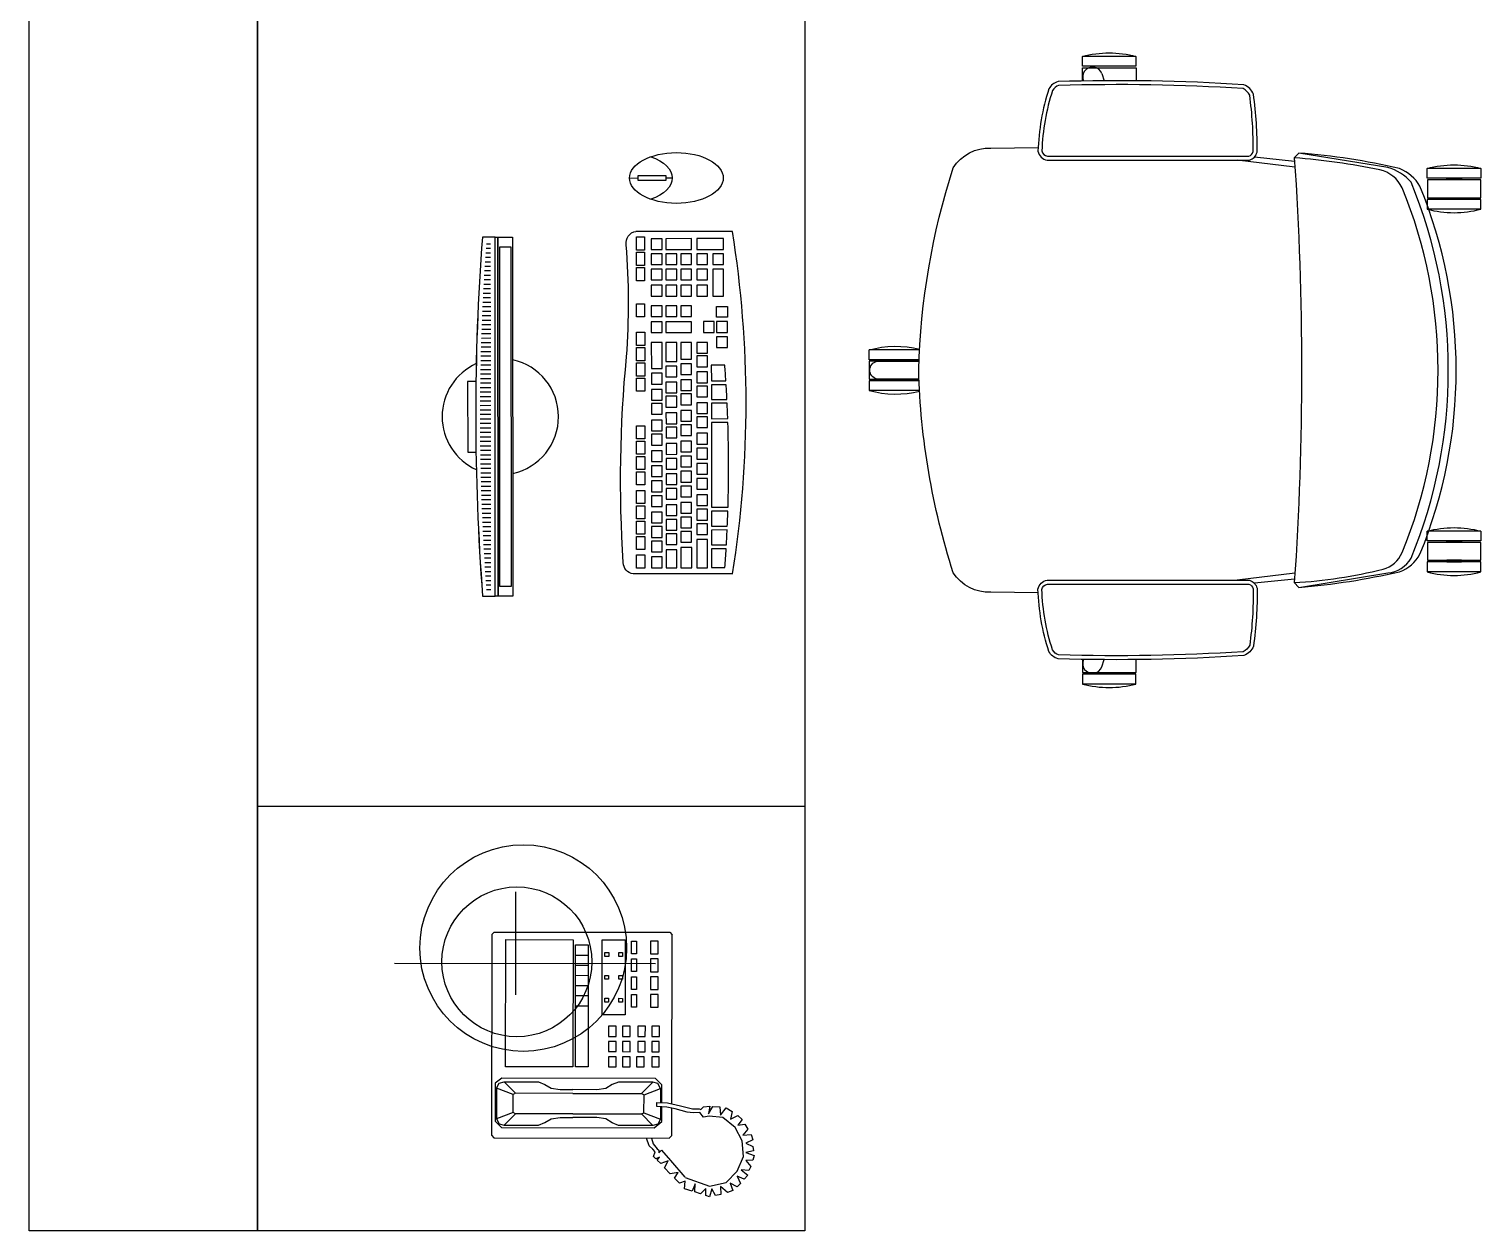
# Model space of a CAD drawing. Header units: inches. Extents: x -605 to 2991212, y -2872845 to 0.
# Drawn here: x 2178867 to 2180322, y -2671563 to -2670359 of the extents above; entities that cross this region are included whole.
import ezdxf

# ---------------------------------------------------------------- set-up
doc = ezdxf.new("R2010")
doc.units = ezdxf.units.IN
doc.header["$LTSCALE"] = 600
doc.header["$MEASUREMENT"] = 0
doc.layers.add('M10-DOLAP', color=33, linetype='Continuous')
doc.layers.add('NOITHAT', color=21, linetype='Continuous')

# ---------------------------------------------------------------- blocks, each defined once
blk = doc.blocks.new('TECLADO')
blk.add_lwpolyline([(-0.188, -0.0209, -0.367609), (-0.1755, -0.0101, -0.040821), (0.0537, -0.0138, 0.038828), (0.1784, -0.0135, -0.423081), (0.1934, -0.0244, -0.532006)], format="xyb")
for points in [[(-0.188, -0.1319), (-0.188, -0.0209)], [(0.1934, -0.1319), (0.1934, -0.0244)], [(0.2529, -0.0172), (0.2529, -0.0269)], [(0.2529, -0.0576), (0.2529, -0.0647)]]:
    blk.add_lwpolyline(points)
for points in [[(-0.1816, -0.0248), (-0.1669, -0.0248), (-0.1669, -0.034), (-0.1816, -0.034)], [(-0.1609, -0.0248), (-0.1463, -0.0248), (-0.1463, -0.034), (-0.1609, -0.034)], [(-0.1438, -0.0248), (-0.1292, -0.0248), (-0.1292, -0.034), (-0.1438, -0.034)], [(-0.1267, -0.0248), (-0.1121, -0.0248), (-0.1121, -0.034), (-0.1267, -0.034)], [(-0.1097, -0.0248), (-0.095, -0.0248), (-0.095, -0.034), (-0.1097, -0.034)], [(-0.089, -0.0248), (-0.0743, -0.0248), (-0.0743, -0.034), (-0.089, -0.034)], [(-0.0719, -0.0248), (-0.0572, -0.0248), (-0.0572, -0.034), (-0.0719, -0.034)], [(-0.0548, -0.0248), (-0.0402, -0.0248), (-0.0402, -0.034), (-0.0548, -0.034)], [(-0.0377, -0.0248), (-0.0231, -0.0248), (-0.0231, -0.034), (-0.0377, -0.034)], [(0.0153, -0.0248), (0.0299, -0.0248), (0.0299, -0.034), (0.0153, -0.034)], [(0.0323, -0.0248), (0.047, -0.0248), (0.047, -0.034), (0.0323, -0.034)], [(0.0494, -0.0248), (0.0641, -0.0248), (0.0641, -0.034), (0.0494, -0.034)], [(0.0665, -0.0248), (0.0812, -0.0248), (0.0812, -0.034), (0.0665, -0.034)], [(0.0983, -0.0248), (0.1129, -0.0248), (0.1129, -0.034), (0.0983, -0.034)], [(0.1385, -0.0248), (0.1531, -0.0248), (0.1531, -0.034), (0.1385, -0.034)], [(0.1556, -0.0248), (0.1702, -0.0248), (0.1702, -0.034), (0.1556, -0.034)], [(0.1726, -0.0248), (0.1873, -0.0248), (0.1873, -0.034), (0.1726, -0.034)], [(0.2501, -0.0269), (0.2556, -0.0269), (0.2556, -0.0576), (0.2501, -0.0576)], [(-0.1812, -0.0534), (-0.1692, -0.0534), (-0.1692, -0.0414), (-0.1812, -0.0414)], [(-0.1635, -0.0534), (-0.1515, -0.0534), (-0.1515, -0.0414), (-0.1635, -0.0414)], [(-0.1474, -0.0534), (-0.1354, -0.0534), (-0.1354, -0.0414), (-0.1474, -0.0414)], [(-0.1312, -0.0534), (-0.1192, -0.0534), (-0.1192, -0.0414), (-0.1312, -0.0414)], [(-0.113, -0.0534), (-0.101, -0.0534), (-0.101, -0.0414), (-0.113, -0.0414)], [(-0.0965, -0.0534), (-0.0845, -0.0534), (-0.0845, -0.0414), (-0.0965, -0.0414)], [(-0.0796, -0.0534), (-0.0676, -0.0534), (-0.0676, -0.0414), (-0.0796, -0.0414)], [(-0.0629, -0.0534), (-0.0509, -0.0534), (-0.0509, -0.0414), (-0.0629, -0.0414)], [(-0.0445, -0.0534), (-0.0325, -0.0534), (-0.0325, -0.0414), (-0.0445, -0.0414)], [(-0.0288, -0.0534), (-0.0168, -0.0534), (-0.0168, -0.0414), (-0.0288, -0.0414)], [(-0.0102, -0.0534), (0.0018, -0.0534), (0.0018, -0.0414), (-0.0102, -0.0414)], [(0.0055, -0.0534), (0.0175, -0.0534), (0.0175, -0.0414), (0.0055, -0.0414)], [(0.0234, -0.0534), (0.0354, -0.0534), (0.0354, -0.0414), (0.0234, -0.0414)], [(0.0406, -0.0534), (0.0697, -0.0534), (0.0697, -0.0414), (0.0406, -0.0414)], [(0.0808, -0.0534), (0.0928, -0.0534), (0.0928, -0.0414), (0.0808, -0.0414)], [(0.0986, -0.0534), (0.1106, -0.0534), (0.1106, -0.0414), (0.0986, -0.0414)], [(0.1214, -0.0534), (0.1334, -0.0534), (0.1334, -0.0414), (0.1214, -0.0414)], [(0.1394, -0.0534), (0.1514, -0.0534), (0.1514, -0.0414), (0.1394, -0.0414)], [(0.1564, -0.0534), (0.1684, -0.0534), (0.1684, -0.0414), (0.1564, -0.0414)], [(0.1733, -0.0534), (0.1853, -0.0534), (0.1853, -0.0414), (0.1733, -0.0414)], [(-0.1812, -0.0697), (-0.1612, -0.0697), (-0.1612, -0.0577), (-0.1812, -0.0577)], [(-0.1555, -0.0697), (-0.1435, -0.0697), (-0.1435, -0.0577), (-0.1555, -0.0577)], [(-0.1394, -0.0697), (-0.1274, -0.0697), (-0.1274, -0.0577), (-0.1394, -0.0577)], [(-0.1232, -0.0697), (-0.1112, -0.0697), (-0.1112, -0.0577), (-0.1232, -0.0577)], [(-0.105, -0.0697), (-0.093, -0.0697), (-0.093, -0.0577), (-0.105, -0.0577)], [(-0.0885, -0.0697), (-0.0765, -0.0697), (-0.0765, -0.0577), (-0.0885, -0.0577)], [(-0.0716, -0.0697), (-0.0596, -0.0697), (-0.0596, -0.0577), (-0.0716, -0.0577)], [(-0.0549, -0.0697), (-0.0429, -0.0697), (-0.0429, -0.0577), (-0.0549, -0.0577)], [(-0.0365, -0.0697), (-0.0245, -0.0697), (-0.0245, -0.0577), (-0.0365, -0.0577)], [(-0.0208, -0.0697), (-0.0088, -0.0697), (-0.0088, -0.0577), (-0.0208, -0.0577)], [(-0.0022, -0.0697), (0.0098, -0.0697), (0.0098, -0.0577), (-0.0022, -0.0577)], [(0.0135, -0.0697), (0.0255, -0.0697), (0.0255, -0.0577), (0.0135, -0.0577)], [(0.0314, -0.0697), (0.0434, -0.0697), (0.0434, -0.0577), (0.0314, -0.0577)], [(0.0486, -0.0697), (0.0697, -0.0697), (0.0697, -0.0577), (0.0486, -0.0577)], [(0.0808, -0.0862), (0.0928, -0.0862), (0.0928, -0.0577), (0.0808, -0.0577)], [(0.0986, -0.0697), (0.1106, -0.0697), (0.1106, -0.0577), (0.0986, -0.0577)], [(0.1214, -0.0697), (0.1334, -0.0697), (0.1334, -0.0577), (0.1214, -0.0577)], [(0.1394, -0.0697), (0.1514, -0.0697), (0.1514, -0.0577), (0.1394, -0.0577)], [(0.1564, -0.0697), (0.1684, -0.0697), (0.1684, -0.0577), (0.1564, -0.0577)], [(0.1733, -0.0862), (0.1853, -0.0862), (0.1853, -0.0577), (0.1733, -0.0577)], [(-0.1812, -0.0862), (-0.1586, -0.0862), (-0.1586, -0.0742), (-0.1812, -0.0742)], [(-0.1529, -0.0862), (-0.1409, -0.0862), (-0.1409, -0.0742), (-0.1529, -0.0742)], [(-0.1368, -0.0862), (-0.1248, -0.0862), (-0.1248, -0.0742), (-0.1368, -0.0742)], [(-0.1205, -0.0862), (-0.1085, -0.0862), (-0.1085, -0.0742), (-0.1205, -0.0742)], [(-0.1024, -0.0862), (-0.0904, -0.0862), (-0.0904, -0.0742), (-0.1024, -0.0742)], [(-0.0858, -0.0862), (-0.0738, -0.0862), (-0.0738, -0.0742), (-0.0858, -0.0742)], [(-0.0689, -0.0862), (-0.0569, -0.0862), (-0.0569, -0.0742), (-0.0689, -0.0742)], [(-0.0522, -0.0862), (-0.0402, -0.0862), (-0.0402, -0.0742), (-0.0522, -0.0742)], [(-0.0339, -0.0862), (-0.0219, -0.0862), (-0.0219, -0.0742), (-0.0339, -0.0742)], [(-0.0181, -0.0862), (-0.0061, -0.0862), (-0.0061, -0.0742), (-0.0181, -0.0742)], [(0.0004, -0.0862), (0.0124, -0.0862), (0.0124, -0.0742), (0.0004, -0.0742)], [(0.0162, -0.0862), (0.0282, -0.0862), (0.0282, -0.0742), (0.0162, -0.0742)], [(0.034, -0.0862), (0.046, -0.0862), (0.046, -0.0742), (0.034, -0.0742)], [(0.0512, -0.0862), (0.0697, -0.0862), (0.0697, -0.0742), (0.0512, -0.0742)], [(0.0986, -0.0862), (0.1106, -0.0862), (0.1106, -0.0742), (0.0986, -0.0742)], [(0.1214, -0.0862), (0.1334, -0.0862), (0.1334, -0.0742), (0.1214, -0.0742)], [(0.1394, -0.0862), (0.1514, -0.0862), (0.1514, -0.0742), (0.1394, -0.0742)], [(0.1564, -0.0862), (0.1684, -0.0862), (0.1684, -0.0742), (0.1564, -0.0742)], [(-0.1812, -0.104), (-0.1499, -0.104), (-0.1499, -0.092), (-0.1812, -0.092)], [(-0.1442, -0.104), (-0.1322, -0.104), (-0.1322, -0.092), (-0.1442, -0.092)], [(-0.1281, -0.104), (-0.1161, -0.104), (-0.1161, -0.092), (-0.1281, -0.092)], [(-0.1119, -0.104), (-0.0999, -0.104), (-0.0999, -0.092), (-0.1119, -0.092)], [(-0.0937, -0.104), (-0.0817, -0.104), (-0.0817, -0.092), (-0.0937, -0.092)], [(-0.0771, -0.104), (-0.0651, -0.104), (-0.0651, -0.092), (-0.0771, -0.092)], [(-0.0602, -0.104), (-0.0482, -0.104), (-0.0482, -0.092), (-0.0602, -0.092)], [(-0.0435, -0.104), (-0.0315, -0.104), (-0.0315, -0.092), (-0.0435, -0.092)], [(-0.0252, -0.104), (-0.0132, -0.104), (-0.0132, -0.092), (-0.0252, -0.092)], [(-0.0094, -0.104), (0.0026, -0.104), (0.0026, -0.092), (-0.0094, -0.092)], [(0.0091, -0.104), (0.0211, -0.104), (0.0211, -0.092), (0.0091, -0.092)], [(0.0249, -0.104), (0.0369, -0.104), (0.0369, -0.092), (0.0249, -0.092)], [(0.0427, -0.104), (0.0547, -0.104), (0.0547, -0.092), (0.0427, -0.092)], [(0.0577, -0.104), (0.0697, -0.104), (0.0697, -0.092), (0.0577, -0.092)], [(0.1214, -0.104), (0.1334, -0.104), (0.1334, -0.092), (0.1214, -0.092)], [(0.1394, -0.104), (0.1514, -0.104), (0.1514, -0.092), (0.1394, -0.092)], [(0.1564, -0.104), (0.1684, -0.104), (0.1684, -0.092), (0.1564, -0.092)], [(0.1733, -0.1219), (0.1853, -0.1219), (0.1853, -0.092), (0.1733, -0.092)], [(0.0809, -0.1114), (0.0929, -0.1114), (0.0929, -0.0994), (0.0809, -0.0994)], [(0.1214, -0.1219), (0.1514, -0.1219), (0.1514, -0.1099), (0.1214, -0.1099)], [(0.1564, -0.1219), (0.1684, -0.1219), (0.1684, -0.1099), (0.1564, -0.1099)], [(0.0639, -0.1261), (0.0759, -0.1261), (0.0759, -0.1141), (0.0639, -0.1141)], [(0.0809, -0.1261), (0.0929, -0.1261), (0.0929, -0.1141), (0.0809, -0.1141)], [(0.1099, -0.1261), (0.0979, -0.1261), (0.0979, -0.1141), (0.1099, -0.1141)]]:
    blk.add_lwpolyline(points, close=True)
for points in [[(-0.1603, -0.1082), (-0.1808, -0.1082), (-0.1808, -0.1232, 0.00337), (-0.1603, -0.1246)], [(-0.1392, -0.1082), (-0.1558, -0.1082), (-0.1558, -0.1249, 0.002734), (-0.1392, -0.1257)], [(-0.1181, -0.1082), (-0.1348, -0.1082), (-0.1348, -0.1259, 0.002732), (-0.1181, -0.1266)], [(-0.0196, -0.1082), (-0.1137, -0.1082), (-0.1137, -0.1267, 0.015426), (-0.0196, -0.1266)], [(0.0019, -0.1082), (-0.0152, -0.1082), (-0.0152, -0.1265, 0.002793), (0.0019, -0.1258)], [(0.0226, -0.1082), (0.0063, -0.1082), (0.0063, -0.1256, 0.002674), (0.0226, -0.1247)], [(0.0445, -0.1082), (0.027, -0.1082), (0.027, -0.1244, 0.002863), (0.0445, -0.1232)]]:
    blk.add_lwpolyline(points, format="xyb", close=True)
blk.add_arc((0.0027, 1.0649), 1.2118, 260.9456, 279.0544)
blk.add_ellipse((0.2529, -0.0694), major_axis=(0, 0.0522), ratio=0.541356)
at = {"extrusion": (0, 0, -1)}
blk.add_ellipse((0.2529, -0.0126), major_axis=(0, -0.0522), ratio=0.541356, start_param=5.288733, end_param=7.277638, dxfattribs=at)
blk = doc.blocks.new('LCD')
h = blk.add_hatch()
h.set_pattern_fill('_USER', color=256, scale=0.005, angle=90, style=0, pattern_type=0)
h.set_pattern_definition([(90, (-0.195, -0.0541057), (-0.005, 3e-19), [])])
h.paths.add_polyline_path([(0.195, -0.0495, 0.036895), (-0.195, -0.0495), (-0.195, -0.0541), (0.195, -0.0541)])
for points in [[(0.0392, -0.0376), (0.0392, -0.0284), (-0.0394, -0.0284), (-0.0394, -0.0376)], [(-0.2, -0.0449), (-0.2, -0.0591)], [(0.2, -0.0591), (0.2, -0.0449)]]:
    blk.add_lwpolyline(points)
blk.add_lwpolyline([(-0.2, -0.0449), (-0.2, -0.0591), (0.2, -0.0591), (0.2, -0.0449, 0.037772)], format="xyb", close=True)
for points in [[(-0.2, -0.0623), (-0.2, -0.0591), (0.2, -0.0591), (0.2, -0.0623)], [(-0.2, -0.0623), (0.2, -0.0623), (0.2, -0.0785), (-0.2, -0.0785)], [(-0.1892, -0.0643), (0.1892, -0.0643), (0.1892, -0.0767), (-0.1892, -0.0767)]]:
    blk.add_lwpolyline(points, close=True)
for centre, radius, start, end in [((0, -0.0648), 0.0648, 24.4037, 155.5963), ((0, -2.6886), 2.6512, 85.6737, 94.3263), ((0, -0.0648), 0.0648, 192.2862, 347.7138)]:
    blk.add_arc(centre, radius, start, end)

msp = doc.modelspace()

# ---------------------------------------------------------------- linework, layer by layer
at = {"layer": 'NOITHAT', "linetype": 'Continuous'}
for p, q in [((2179095.9, -2671137.5), (2179644.4, -2671137.5)), ((2179354.7, -2671223.5), (2179354.5, -2671326.6)), ((2179330.9, -2671266.2), (2179330.5, -2671467.4)), ((2179330.9, -2671266.2), (2179333.4, -2671263.7)), ((2179333.4, -2671263.7), (2179509.2, -2671264)), ((2179344.6, -2671398.7), (2179344.9, -2671271.3)), ((2179344.9, -2671271.3), (2179412.4, -2671271.5)), ((2179412.4, -2671271.5), (2179412.1, -2671398.8)), ((2179441.5, -2671346.7), (2179441.6, -2671271.5)), ((2179441.6, -2671271.5), (2179464.6, -2671271.6)), ((2179464.6, -2671271.6), (2179464.4, -2671346.7)), ((2179509.2, -2671264), (2179511.7, -2671266.6)), ((2179511.4, -2671435.9), (2179511.7, -2671266.6)), ((2179414.6, -2671398.8), (2179414.9, -2671276.6)), ((2179414.9, -2671276.6), (2179427.6, -2671276.6)), ((2179427.6, -2671276.6), (2179427.4, -2671398.8)), ((2179444.2, -2671284.3), (2179448, -2671284.3)), ((2179444.2, -2671288.1), (2179444.2, -2671284.3)), ((2179448, -2671284.3), (2179448, -2671288.1)), ((2179458.2, -2671288.1), (2179458.2, -2671284.3)), ((2179458.2, -2671284.3), (2179462, -2671284.3)), ((2179462, -2671284.3), (2179462, -2671288.1)), ((2179470.9, -2671272.9), (2179476, -2671272.9)), ((2179470.9, -2671285.6), (2179470.9, -2671272.9)), ((2179476, -2671285.6), (2179470.9, -2671285.6)), ((2179476, -2671272.9), (2179476, -2671285.6)), ((2179490, -2671272.9), (2179490, -2671285.6)), ((2179497.7, -2671272.9), (2179490, -2671272.9)), ((2179490, -2671285.6), (2179497.6, -2671285.7)), ((2179497.6, -2671285.7), (2179497.7, -2671272.9)), ((2179233.2, -2671294.9), (2179494.9, -2671295.4)), ((2179414.9, -2671286.8), (2179427.6, -2671286.8)), ((2179414.9, -2671296.9), (2179427.6, -2671297)), ((2179448, -2671288.1), (2179444.2, -2671288.1)), ((2179462, -2671288.1), (2179458.2, -2671288.1)), ((2179470.9, -2671290.7), (2179476, -2671290.7)), ((2179470.9, -2671303.4), (2179470.9, -2671290.7)), ((2179476, -2671290.7), (2179476, -2671303.4)), ((2179490, -2671290.7), (2179490, -2671303.5)), ((2179497.6, -2671290.7), (2179490, -2671290.7)), ((2179497.6, -2671303.5), (2179497.6, -2671290.7)), ((2179414.8, -2671307.1), (2179427.6, -2671307.2)), ((2179444.1, -2671311), (2179444.1, -2671307.2)), ((2179444.1, -2671307.2), (2179447.9, -2671307.2)), ((2179447.9, -2671311), (2179444.1, -2671311)), ((2179447.9, -2671307.2), (2179447.9, -2671311)), ((2179458.1, -2671311), (2179458.1, -2671307.2)), ((2179458.1, -2671307.2), (2179461.9, -2671307.2)), ((2179461.9, -2671311.1), (2179458.1, -2671311)), ((2179461.9, -2671307.2), (2179461.9, -2671311.1)), ((2179470.8, -2671321.3), (2179470.9, -2671308.5)), ((2179476, -2671303.4), (2179470.9, -2671303.4)), ((2179470.9, -2671308.5), (2179476, -2671308.5)), ((2179476, -2671308.5), (2179475.9, -2671321.3)), ((2179490, -2671308.6), (2179489.9, -2671321.3)), ((2179490, -2671303.5), (2179497.6, -2671303.5)), ((2179497.6, -2671308.6), (2179490, -2671308.6)), ((2179497.6, -2671321.3), (2179497.6, -2671308.6)), ((2179414.8, -2671317.3), (2179427.5, -2671317.3)), ((2179414.8, -2671327.5), (2179427.5, -2671327.5)), ((2179444.1, -2671333.9), (2179444.1, -2671330.1)), ((2179444.1, -2671330.1), (2179447.9, -2671330.1)), ((2179447.9, -2671330.1), (2179447.9, -2671333.9)), ((2179458.1, -2671334), (2179458.1, -2671330.1)), ((2179458.1, -2671330.1), (2179461.9, -2671330.2)), ((2179461.9, -2671330.2), (2179461.9, -2671334)), ((2179475.9, -2671321.3), (2179470.8, -2671321.3)), ((2179470.8, -2671339.1), (2179470.8, -2671326.4)), ((2179470.8, -2671326.4), (2179475.9, -2671326.4)), ((2179475.9, -2671326.4), (2179475.9, -2671339.1)), ((2179489.9, -2671321.3), (2179497.6, -2671321.3)), ((2179489.9, -2671326.4), (2179489.9, -2671339.1)), ((2179497.6, -2671326.4), (2179489.9, -2671326.4)), ((2179497.5, -2671339.1), (2179497.6, -2671326.4)), ((2179414.8, -2671337.7), (2179427.5, -2671337.7)), ((2179447.9, -2671333.9), (2179444.1, -2671333.9)), ((2179461.9, -2671334), (2179458.1, -2671334)), ((2179475.9, -2671339.1), (2179470.8, -2671339.1)), ((2179489.9, -2671339.1), (2179497.5, -2671339.1)), ((2179464.4, -2671346.7), (2179441.5, -2671346.7)), ((2179455.5, -2671358.2), (2179447.8, -2671358.1)), ((2179447.8, -2671358.1), (2179447.8, -2671368.3)), ((2179455.5, -2671368.3), (2179455.5, -2671358.2)), ((2179469.5, -2671358.2), (2179461.8, -2671358.2)), ((2179461.8, -2671358.2), (2179461.8, -2671368.4)), ((2179469.5, -2671368.4), (2179469.5, -2671358.2)), ((2179477.1, -2671358.2), (2179477.1, -2671368.4)), ((2179484.8, -2671358.2), (2179477.1, -2671358.2)), ((2179484.7, -2671368.4), (2179484.8, -2671358.2)), ((2179498.8, -2671358.2), (2179491.1, -2671358.2)), ((2179491.1, -2671358.2), (2179491.1, -2671368.4)), ((2179498.8, -2671368.4), (2179498.8, -2671358.2)), ((2179447.8, -2671368.3), (2179455.5, -2671368.3)), ((2179447.8, -2671373.4), (2179447.8, -2671383.6)), ((2179455.4, -2671373.4), (2179447.8, -2671373.4)), ((2179455.4, -2671383.6), (2179455.4, -2671373.4)), ((2179461.8, -2671368.4), (2179469.5, -2671368.4)), ((2179469.5, -2671373.5), (2179461.8, -2671373.4)), ((2179461.8, -2671373.4), (2179461.8, -2671383.6)), ((2179469.4, -2671383.7), (2179469.5, -2671373.5)), ((2179477.1, -2671368.4), (2179484.7, -2671368.4)), ((2179477.1, -2671373.5), (2179477.1, -2671383.7)), ((2179484.7, -2671373.5), (2179477.1, -2671373.5)), ((2179484.7, -2671383.7), (2179484.7, -2671373.5)), ((2179491.1, -2671368.4), (2179498.8, -2671368.4)), ((2179498.7, -2671373.5), (2179491.1, -2671373.5)), ((2179491.1, -2671373.5), (2179491.1, -2671383.7)), ((2179498.7, -2671383.7), (2179498.7, -2671373.5)), ((2179447.8, -2671383.6), (2179455.4, -2671383.6)), ((2179461.8, -2671383.6), (2179469.4, -2671383.7)), ((2179477.1, -2671383.7), (2179484.7, -2671383.7)), ((2179491.1, -2671383.7), (2179498.7, -2671383.7)), ((2179412.1, -2671398.8), (2179344.6, -2671398.7)), ((2179427.4, -2671398.8), (2179414.6, -2671398.8)), ((2179455.4, -2671388.7), (2179447.8, -2671388.7)), ((2179447.8, -2671388.7), (2179447.8, -2671398.9)), ((2179447.8, -2671398.9), (2179455.4, -2671398.9)), ((2179455.4, -2671398.9), (2179455.4, -2671388.7)), ((2179469.4, -2671388.7), (2179461.8, -2671388.7)), ((2179461.8, -2671388.7), (2179461.8, -2671398.9)), ((2179461.8, -2671398.9), (2179469.4, -2671398.9)), ((2179469.4, -2671398.9), (2179469.4, -2671388.7)), ((2179483.4, -2671388.8), (2179475.8, -2671388.8)), ((2179475.8, -2671388.8), (2179475.8, -2671398.9)), ((2179475.8, -2671398.9), (2179483.4, -2671399)), ((2179483.4, -2671399), (2179483.4, -2671388.8)), ((2179491.1, -2671388.8), (2179491.1, -2671399)), ((2179498.7, -2671388.8), (2179491.1, -2671388.8)), ((2179491.1, -2671399), (2179498.7, -2671399)), ((2179498.7, -2671399), (2179498.7, -2671388.8)), ((2179334.4, -2671415.2), (2179334.3, -2671453.4)), ((2179340.8, -2671410.1), (2179334.4, -2671415.2)), ((2179335.7, -2671420.3), (2179338.2, -2671415.2)), ((2179338.2, -2671415.2), (2179343.3, -2671414)), ((2179494.8, -2671410.4), (2179340.8, -2671410.1)), ((2179343.3, -2671414), (2179377.7, -2671414)), ((2179343.3, -2671414), (2179354.7, -2671425.4)), ((2179377.7, -2671414), (2179384, -2671416.6)), ((2179384, -2671416.6), (2179390.4, -2671420.4)), ((2179451.5, -2671416.7), (2179445.2, -2671420.5)), ((2179457.9, -2671414.2), (2179451.5, -2671416.7)), ((2179492.3, -2671414.3), (2179457.9, -2671414.2)), ((2179492.3, -2671414.3), (2179480.8, -2671425.7)), ((2179497.4, -2671415.5), (2179492.3, -2671414.3)), ((2179501.2, -2671416.8), (2179494.8, -2671410.4)), ((2179499.9, -2671420.6), (2179497.4, -2671415.5)), ((2179501.2, -2671434.7), (2179501.2, -2671416.8)), ((2179335.7, -2671420.3), (2179335.6, -2671450.9)), ((2179352.2, -2671426.7), (2179335.7, -2671420.3)), ((2179354.7, -2671425.4), (2179352.2, -2671426.7)), ((2179352.2, -2671444.5), (2179352.2, -2671426.7)), ((2179412, -2671425.6), (2179354.7, -2671425.4)), ((2179390.4, -2671420.4), (2179399.3, -2671421.7)), ((2179399.3, -2671421.7), (2179412.1, -2671421.7)), ((2179412, -2671425.6), (2179480.8, -2671425.7)), ((2179436.2, -2671421.8), (2179412.1, -2671421.7)), ((2179445.2, -2671420.5), (2179436.2, -2671421.8)), ((2179480.8, -2671425.7), (2179483.4, -2671427)), ((2179483.3, -2671444.8), (2179483.4, -2671427)), ((2179483.4, -2671427), (2179499.9, -2671420.6)), ((2179499.9, -2671420.6), (2179499.9, -2671434.7)), ((2179352.2, -2671444.5), (2179335.6, -2671450.9)), ((2179343.2, -2671457.3), (2179354.7, -2671445.8)), ((2179354.7, -2671445.8), (2179352.2, -2671444.5)), ((2179412, -2671445.9), (2179354.7, -2671445.8)), ((2179412, -2671445.9), (2179480.8, -2671446.1)), ((2179480.8, -2671446.1), (2179483.3, -2671444.8)), ((2179492.2, -2671457.6), (2179480.8, -2671446.1)), ((2179483.3, -2671444.8), (2179499.9, -2671451.2)), ((2179496.1, -2671434.6), (2179507.1, -2671434.8)), ((2179496.1, -2671438.5), (2179496.1, -2671434.6)), ((2179506.3, -2671439.2), (2179496.1, -2671438.5)), ((2179499.9, -2671438.7), (2179499.9, -2671451.2)), ((2179501.1, -2671453.8), (2179501.2, -2671438.8)), ((2179514.5, -2671441), (2179506.3, -2671439.2)), ((2179507.1, -2671434.8), (2179519.9, -2671438)), ((2179511.3, -2671467.8), (2179511.3, -2671440.3)), ((2179526.6, -2671444.2), (2179514.5, -2671441)), ((2179519.9, -2671438), (2179532.1, -2671441.1)), ((2179532.8, -2671444.9), (2179526.6, -2671444.2)), ((2179532.1, -2671441.1), (2179538.8, -2671440.8)), ((2179539.5, -2671444.7), (2179532.8, -2671444.9)), ((2179538.8, -2671440.8), (2179540.3, -2671441.6)), ((2179542.9, -2671449.3), (2179539.5, -2671444.7)), ((2179540.3, -2671441.6), (2179543.1, -2671438.8)), ((2179543.1, -2671438.8), (2179549.3, -2671438.3)), ((2179549.3, -2671438.3), (2179547.9, -2671445.8)), ((2179547.9, -2671445.8), (2179552.3, -2671438.5)), ((2179552.3, -2671438.5), (2179559.3, -2671439.1)), ((2179559.3, -2671439.1), (2179560, -2671447.3)), ((2179560, -2671447.3), (2179565.7, -2671440.1)), ((2179565.7, -2671440.1), (2179571.6, -2671443.5)), ((2179571.6, -2671443.5), (2179570.1, -2671451.2)), ((2179334.3, -2671453.4), (2179340.7, -2671459.8)), ((2179335.6, -2671450.9), (2179338.1, -2671456)), ((2179338.1, -2671456), (2179343.2, -2671457.3)), ((2179340.7, -2671459.8), (2179493.5, -2671460.1)), ((2179343.2, -2671457.3), (2179377.6, -2671457.3)), ((2179377.6, -2671457.3), (2179384, -2671454.8)), ((2179384, -2671454.8), (2179390.3, -2671451)), ((2179390.3, -2671451), (2179399.3, -2671449.7)), ((2179399.3, -2671449.7), (2179412, -2671449.8)), ((2179436.2, -2671449.8), (2179412, -2671449.8)), ((2179445.1, -2671451.1), (2179436.2, -2671449.8)), ((2179451.5, -2671454.9), (2179445.1, -2671451.1)), ((2179457.8, -2671457.5), (2179451.5, -2671454.9)), ((2179492.2, -2671457.6), (2179457.8, -2671457.5)), ((2179497.3, -2671456.3), (2179492.2, -2671457.6)), ((2179493.5, -2671460.1), (2179501.1, -2671453.8)), ((2179499.9, -2671451.2), (2179497.3, -2671456.3)), ((2179548.8, -2671448.3), (2179542.9, -2671449.3)), ((2179562.3, -2671449.6), (2179548.8, -2671448.3)), ((2179574.7, -2671459.5), (2179562.3, -2671449.6)), ((2179570.1, -2671451.2), (2179577.3, -2671447.6)), ((2179581.9, -2671473.1), (2179574.7, -2671459.5)), ((2179577.3, -2671447.6), (2179581.9, -2671451.5)), ((2179581.9, -2671451.5), (2179577.5, -2671457.4)), ((2179577.5, -2671457.4), (2179584.5, -2671456.4)), ((2179584.5, -2671456.4), (2179587.6, -2671461.3)), ((2179330.5, -2671467.4), (2179333, -2671470)), ((2179333, -2671470), (2179508.7, -2671470.3)), ((2179488.6, -2671477.9), (2179485.8, -2671470.3)), ((2179490.9, -2671470.3), (2179492.5, -2671475.9)), ((2179508.7, -2671470.3), (2179511.3, -2671467.8)), ((2179583.2, -2671488.6), (2179581.9, -2671473.1)), ((2179587.6, -2671461.3), (2179582.4, -2671467.5)), ((2179582.4, -2671467.5), (2179590.9, -2671466.7)), ((2179592.5, -2671472.1), (2179585.5, -2671475.5)), ((2179585.5, -2671475.5), (2179592.5, -2671478.6)), ((2179590.9, -2671466.7), (2179592.5, -2671472.1)), ((2179492.2, -2671481.5), (2179488.6, -2671477.9)), ((2179494.7, -2671484.2), (2179492.2, -2671481.5)), ((2179492.5, -2671475.9), (2179496.5, -2671481.1)), ((2179492.9, -2671488.9), (2179494.7, -2671484.2)), ((2179495.1, -2671491.2), (2179492.9, -2671488.9)), ((2179498.9, -2671489.4), (2179495.1, -2671491.2)), ((2179496.5, -2671481.1), (2179498.3, -2671482.4)), ((2179496.5, -2671492.5), (2179498.9, -2671489.4)), ((2179498.3, -2671482.4), (2179498.1, -2671485.1)), ((2179498.1, -2671485.1), (2179500.8, -2671482.4)), ((2179500.8, -2671482.4), (2179509.9, -2671492.8)), ((2179576.7, -2671503.5), (2179583.2, -2671488.6)), ((2179593, -2671483), (2179585.5, -2671484.7)), ((2179585.5, -2671484.7), (2179593.7, -2671487.6)), ((2179593.7, -2671487.6), (2179592.4, -2671492.5)), ((2179592.5, -2671478.6), (2179593, -2671483)), ((2179500.1, -2671495.9), (2179496.5, -2671492.5)), ((2179507.5, -2671493.2), (2179500.1, -2671495.9)), ((2179503.9, -2671500.2), (2179507.5, -2671493.2)), ((2179509.5, -2671506), (2179503.9, -2671500.2)), ((2179517.5, -2671504.7), (2179509.5, -2671506)), ((2179509.9, -2671492.8), (2179524.3, -2671509.6)), ((2179513.9, -2671510.5), (2179517.5, -2671504.7)), ((2179565.6, -2671514.9), (2179576.7, -2671503.5)), ((2179580.8, -2671502), (2179587.5, -2671507.4)), ((2179588.5, -2671502.8), (2179580.8, -2671502)), ((2179592.4, -2671492.5), (2179585.5, -2671492.7)), ((2179585.5, -2671492.7), (2179590.6, -2671498.7)), ((2179590.6, -2671498.7), (2179588.5, -2671502.8)), ((2179519.1, -2671515.4), (2179513.9, -2671510.5)), ((2179524.7, -2671513.4), (2179519.1, -2671515.4)), ((2179523.9, -2671521.2), (2179524.7, -2671513.5)), ((2179524.7, -2671509.9), (2179548.9, -2671518.4)), ((2179534.5, -2671516.1), (2179531.6, -2671523.5)), ((2179534.2, -2671524.3), (2179534.5, -2671516.1)), ((2179548.9, -2671518.4), (2179565.6, -2671514.9)), ((2179560.1, -2671518.7), (2179560.4, -2671526.7)), ((2179567.1, -2671524.9), (2179560.1, -2671518.7)), ((2179576.9, -2671519), (2179569.9, -2671515.4)), ((2179569.9, -2671515.4), (2179572.3, -2671522.9)), ((2179576.9, -2671508.4), (2179580, -2671515.7)), ((2179583.9, -2671511.5), (2179576.9, -2671508.4)), ((2179580, -2671515.7), (2179576.9, -2671519)), ((2179587.5, -2671507.4), (2179583.9, -2671511.5)), ((2179531.6, -2671523.5), (2179523.9, -2671521.2)), ((2179540.1, -2671526.1), (2179534.2, -2671524.3)), ((2179545.3, -2671520.7), (2179540.1, -2671526.1)), ((2179545.3, -2671527.7), (2179545.3, -2671520.7)), ((2179549, -2671529), (2179545.3, -2671527.7)), ((2179551.4, -2671521), (2179549, -2671529)), ((2179555.2, -2671527.7), (2179551.4, -2671521)), ((2179560.4, -2671526.7), (2179555.2, -2671527.7)), ((2179572.3, -2671522.9), (2179567.1, -2671524.9))]:
    msp.add_line(p, q, dxfattribs=at)
for points in [[(2178867.1, -2671563.4), (2178867.1, -2669917.5), (2179095.9, -2669917.5), (2179095.9, -2671563.4)], [(2179644.4, -2669917.5), (2179644.4, -2671563.4), (2179095.9, -2671563.4), (2179095.9, -2669917.5)], [(2180322.1, -2670527.6), (2180322.1, -2670509.7), (2180268.4, -2670509.7), (2180268.4, -2670527.6)], [(2180302.7, -2670508.2), (2180302.7, -2670509.7), (2180288, -2670509.7), (2180288, -2670508.2)], [(2180302.7, -2670527.6), (2180302.7, -2670529.3), (2180288, -2670529.3), (2180288, -2670527.6)], [(2180322.1, -2670891.1), (2180322.1, -2670873.2), (2180268.4, -2670873.2), (2180268.4, -2670891.1)], [(2180302.7, -2670871.7), (2180302.7, -2670873.2), (2180288, -2670873.2), (2180288, -2670871.7)], [(2180302.7, -2670892.8), (2180302.6, -2670891.1), (2180288, -2670891.1), (2180288, -2670892.8)]]:
    msp.add_lwpolyline(points, close=True, dxfattribs=at)
for points in [[(2179976.4, -2670386), (2179976.4, -2670395.9), (2179922.7, -2670395.9), (2179922.7, -2670386, -0.132264)], [(2180097.8, -2670482, 0.036942), (2180094.2, -2670424, 0.205386), (2180084.6, -2670414.4, 0.023869), (2179898.3, -2670411.3, 0.207684), (2179889.2, -2670418.5, 0.069937), (2179878.2, -2670481.1, 0.314992), (2179887.4, -2670490), (2180090.2, -2670490, 0.2627)], [(2180093.9, -2670481.4, 0.036286), (2180090.4, -2670425, 0.184954), (2180083.7, -2670418.3, 0.023722), (2179898.9, -2670415.2, 0.189455), (2179892.8, -2670420.1, 0.068952), (2179882.1, -2670480.8, 0.289319), (2179887.7, -2670486), (2180089.6, -2670486.1, 0.228492)], [(2180135.1, -2670487.7, -0.034196), (2180135.1, -2670913.4, 0.048918), (2180224, -2670899.9, 0.23913), (2180243.1, -2670883.4, 0.197425), (2180243.1, -2670517.6, 0.232708), (2180220.7, -2670499.7, 0.033538)], [(2180322, -2670498.3), (2180322, -2670508.2), (2180268.3, -2670508.2), (2180268.3, -2670498.3, -0.132264)], [(2180322, -2670539.1), (2180322, -2670529.3), (2180268.3, -2670529.3), (2180268.3, -2670539.1, 0.132264)], [(2180322, -2670861.9), (2180322, -2670871.7), (2180268.3, -2670871.7), (2180268.3, -2670861.9, -0.132264)], [(2180322, -2670902.7), (2180322, -2670892.8), (2180268.3, -2670892.8), (2180268.3, -2670902.7, 0.132264)], [(2180097.8, -2670919.1, -0.036942), (2180094.2, -2670977.1, -0.205386), (2180084.6, -2670986.6, -0.023869), (2179898.3, -2670989.8, -0.207684), (2179889.2, -2670982.6, -0.069937), (2179878.2, -2670920, -0.314992), (2179887.4, -2670911.1), (2180090.2, -2670911.1, -0.2627)], [(2180093.9, -2670919.7, -0.036286), (2180090.4, -2670976.1, -0.184954), (2180083.7, -2670982.7, -0.023722), (2179898.9, -2670985.9, -0.189455), (2179892.8, -2670981, -0.068952), (2179882.1, -2670920.3, -0.289319), (2179887.7, -2670915), (2180089.6, -2670915, -0.228492)], [(2179976.4, -2671015.1), (2179976.4, -2671005.2), (2179922.7, -2671005.2), (2179922.7, -2671015.1, 0.132264)]]:
    msp.add_lwpolyline(points, format="xyb", close=True, dxfattribs=at)
for points in [[(2179976.4, -2670386), (2179922.7, -2670386)], [(2179922.8, -2670410.7), (2179922.8, -2670397.5), (2179976.5, -2670397.5), (2179976.5, -2670410.5)], [(2179942.2, -2670403), (2179944.5, -2670410.4)], [(2180135.7, -2670497.1), (2180077.8, -2670490)], [(2180135.4, -2670491.2), (2180095.1, -2670487)], [(2180322, -2670498.3), (2180268.3, -2670498.3)], [(2180322, -2670539.1), (2180268.3, -2670539.1)], [(2179759.6, -2670680.1), (2179709, -2670680.1)], [(2179759, -2670691.5), (2179709.1, -2670691.5), (2179709.1, -2670709.4), (2179759, -2670709.4)], [(2179759.5, -2670720.9), (2179709, -2670720.9)], [(2180322, -2670861.9), (2180268.3, -2670861.9)], [(2180135.7, -2670904), (2180077.8, -2670911.1)], [(2180322, -2670902.7), (2180268.3, -2670902.7)], [(2180135.4, -2670909.9), (2180095.1, -2670914.1)], [(2179922.8, -2670990.4), (2179922.8, -2671003.5), (2179976.5, -2671003.5), (2179976.5, -2670990.6)], [(2179942.2, -2670998), (2179944.5, -2670990.6)], [(2179976.4, -2671015.1), (2179922.7, -2671015.1)]]:
    msp.add_lwpolyline(points, dxfattribs=at)
for points in [[(2179878.4, -2670923.8), (2179831, -2670923.1, -0.271607), (2179793.3, -2670903.5, -0.071293), (2179758.7, -2670700.5, -0.071293), (2179793.3, -2670497.6, -0.271607), (2179831, -2670478), (2179878.4, -2670477.3)], [(2180135.1, -2670913.4), (2180139.6, -2670918.2), (2180228.9, -2670903.8, 0.246313), (2180252.1, -2670888.9, 0.198235), (2180252.1, -2670512.2, 0.149718), (2180228.9, -2670497.3), (2180139.6, -2670482.9), (2180135.1, -2670487.7)], [(2180139.6, -2670918.2, 0.036562), (2180240.5, -2670902.5, 0.18741), (2180261, -2670884.9, 0.197175), (2180261, -2670516.2, 0.17293), (2180240.5, -2670498.5, 0.039433), (2180139.6, -2670482.9)], [(2179759.1, -2670690), (2179709, -2670690), (2179709, -2670680.1, -0.124353), (2179759.6, -2670679.3, -0.124353)], [(2179759, -2670709.4), (2179716.8, -2670709.4, -0.791848), (2179716.8, -2670691.5), (2179759, -2670691.5)], [(2179759.1, -2670711.1), (2179709, -2670711.1), (2179709, -2670720.9, 0.124348), (2179759.6, -2670721.7, 0.124348)]]:
    msp.add_lwpolyline(points, format="xyb", dxfattribs=at)
for centre, radius in [((2179362.4, -2671279.8), 103.6), ((2179356, -2671293.6), 75.1)]:
    msp.add_circle(centre, radius, dxfattribs=at)
for centre, start, end in [((2179932.9, -2670406.6), 20.7248, 204.5195), ((2179932.9, -2670994.5), 155.4805, 339.2752)]:
    msp.add_arc(centre, 9.95, start, end, dxfattribs=at)

# ---------------------------------------------------------------- block references
at = {"layer": 'M10-DOLAP', "linetype": 'Continuous', "xscale": 899.9999999999999, "yscale": 899.9999999999999, "zscale": 899.9999999999999, "rotation": 90.0313814279098}
for name, p in [('TECLADO', (2179453.5, -2670735.5)), ('LCD', (2179281.1, -2670747.1))]:
    msp.add_blockref(name, p, dxfattribs=at)

doc.saveas('drawing.dxf')
